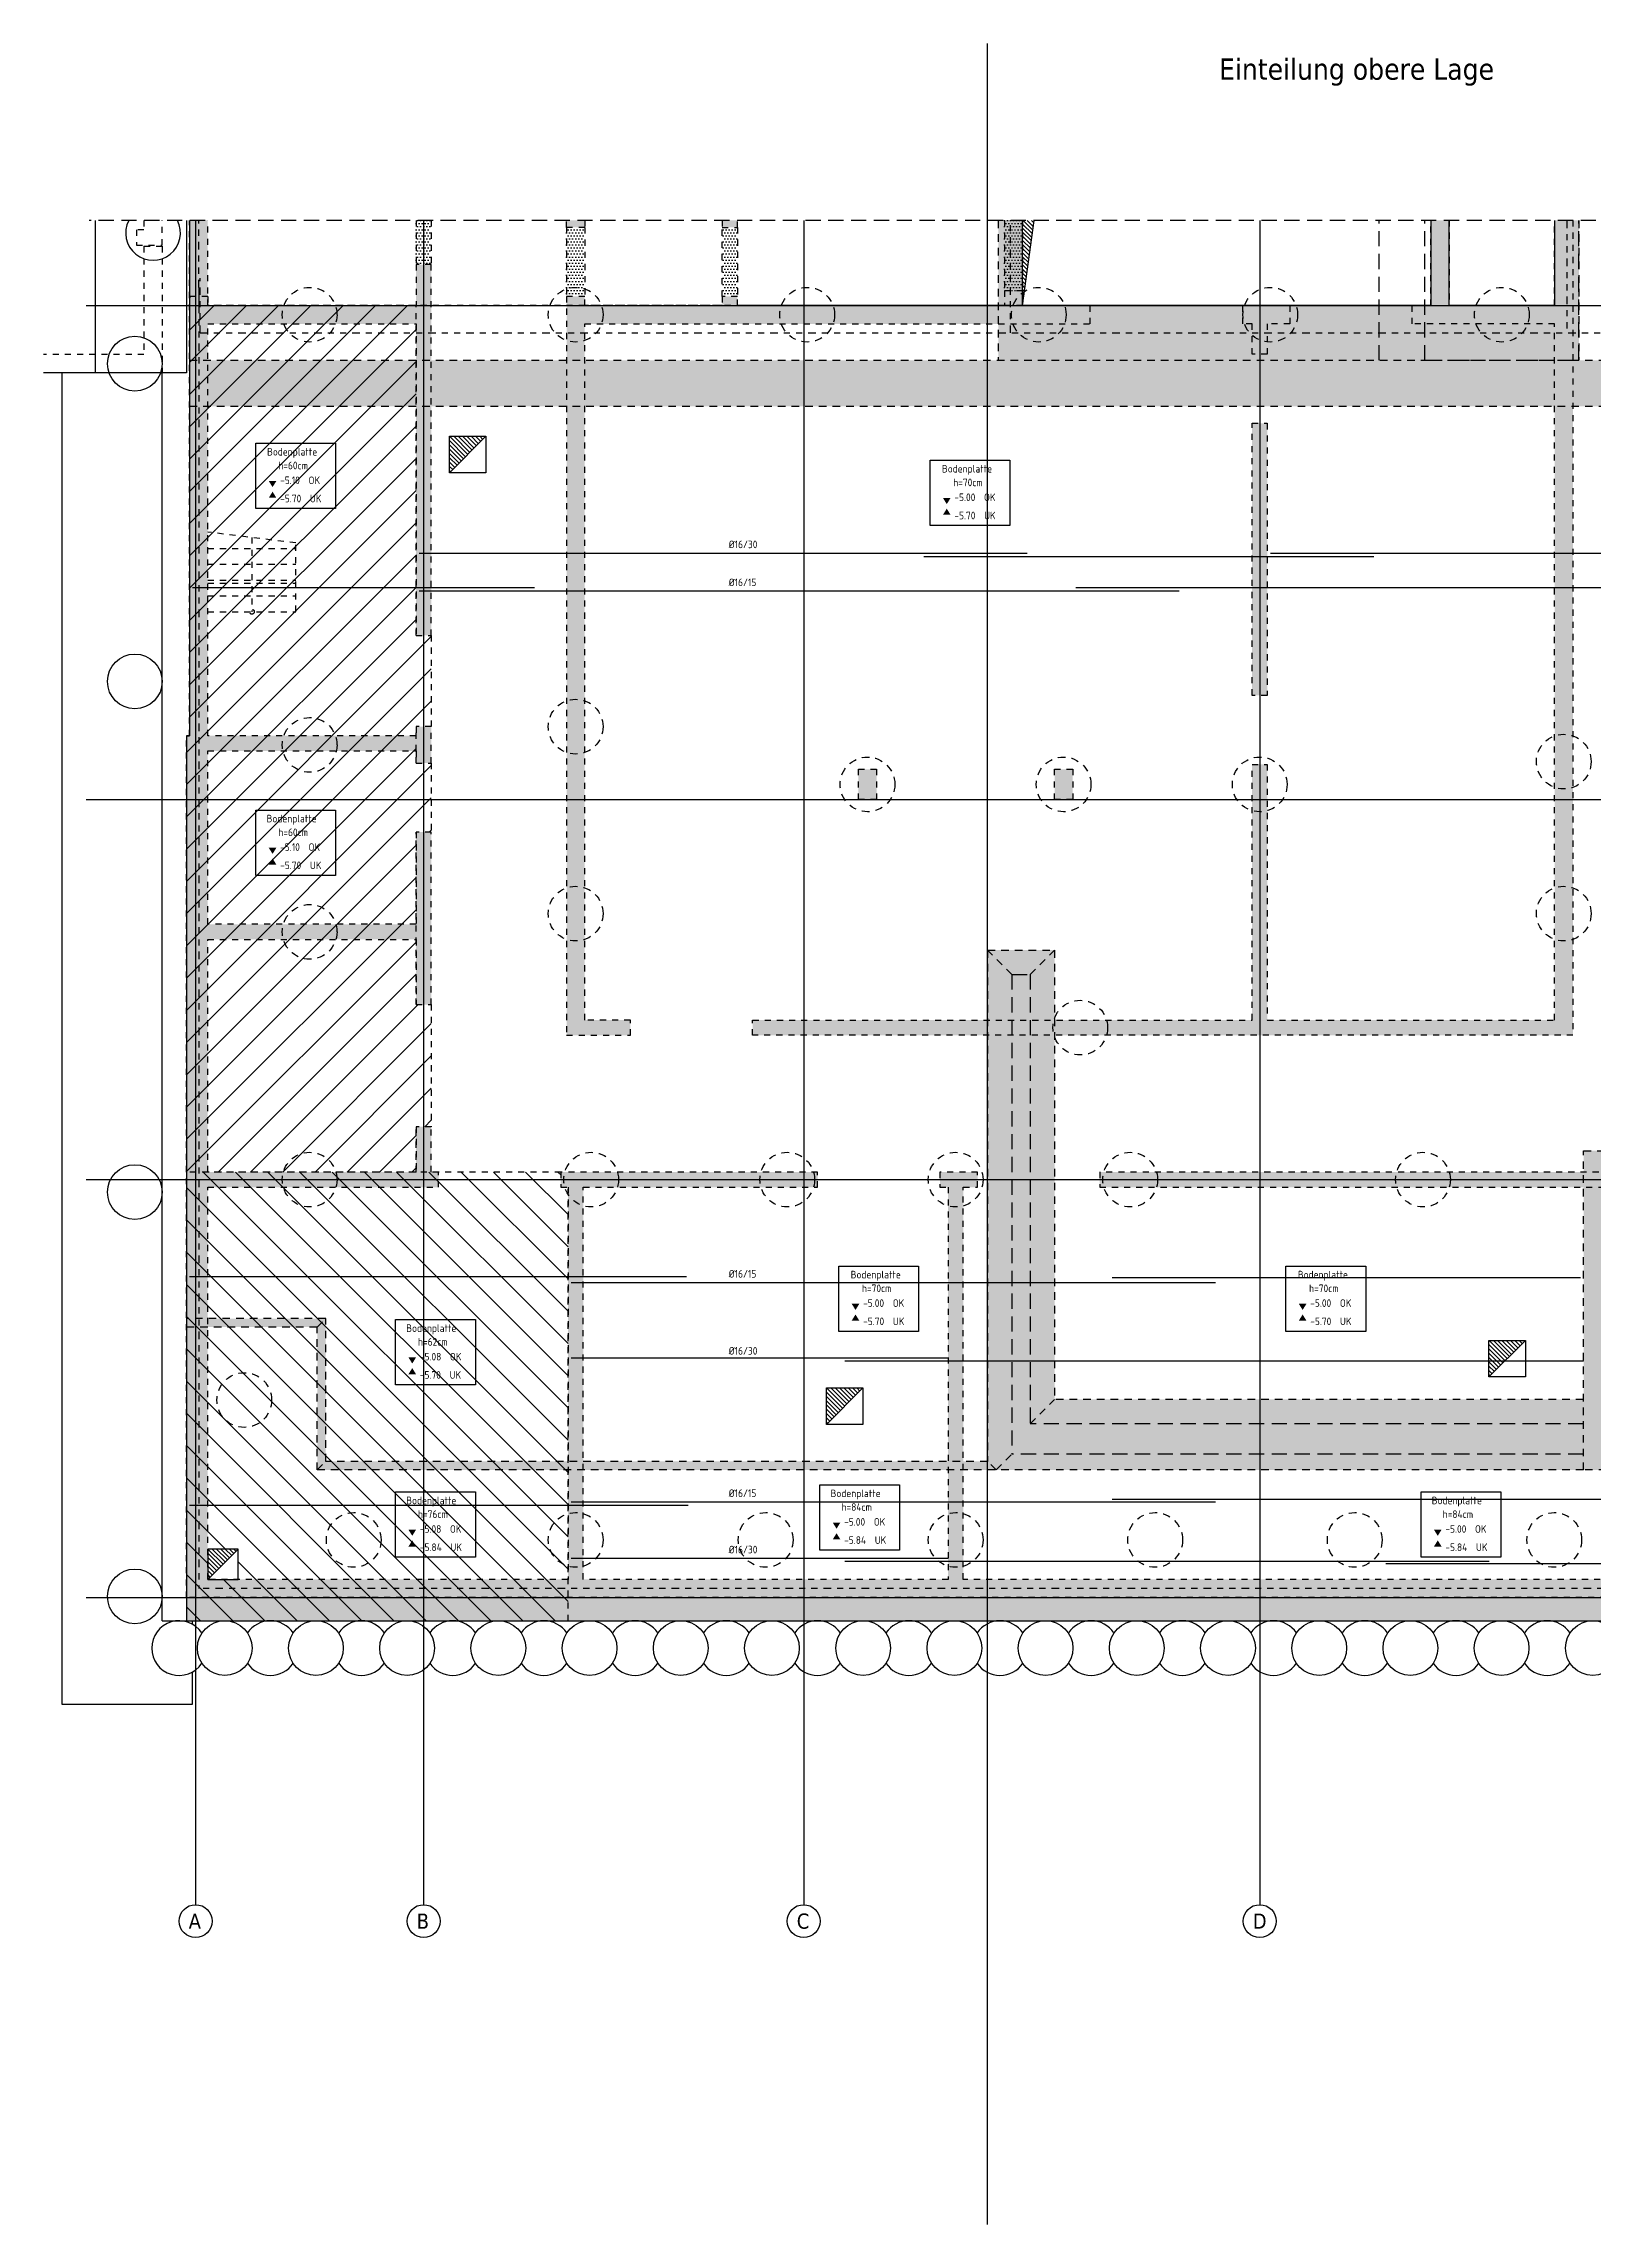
# Model space of a CAD drawing. Extents: x -101 to 101, y -52 to 90.
# Drawn here: x -101.18 to -75.69, y 54.14 to 90.01 of the extents above; entities that cross this region are included whole.
import ezdxf

# ---------------------------------------------------------------- set-up
doc = ezdxf.new("R2010")
doc.units = 0
doc.header["$LTSCALE"] = 0.5
for name, pattern in [('AUSGEZOGEN', [1000.01, 1000, 0.01]), ('DASHED', [0.75, 0.5, -0.25]), ('DIVIDE2', [0.625, 0.25, -0.125, 0, -0.125, 0, -0.125]), ('DOT', [0.175, 0.05, -0.125]), ('HIDDEN', [0.375, 0.25, -0.125]), ('HIDDEN2', [0.187, 0.125, -0.062]), ('PUNKT', [0.175, 0.05, -0.125]), ('VERDECKT', [0.375, 0.25, -0.125]), ('VERDECKTX2', [0.75, 0.5, -0.25])]:
    doc.linetypes.add(name, pattern=pattern)
for name, color, linetype in [('2.UG', 7, 'Continuous'), ('ACHSEN', 7, 'Continuous'), ('AFB', 7, 'Continuous'), ('AFU', 7, 'Continuous'), ('BETON', 7, 'Continuous'), ('Brüstung 2.UG', 7, 'Continuous'), ('DRUEBER', 7, 'Continuous'), ('grau_dunkel', 7, 'Continuous'), ('grau_hell', 7, 'Continuous'), ('grau_mittel', 7, 'Continuous'), ('Gründungspfähle', 7, 'Continuous'), ('HILFE', 7, 'Continuous'), ('koten', 7, 'Continuous'), ('OBJEKT', 7, 'Continuous'), ('RND', 7, 'Continuous'), ('SCHRAFF', 7, 'Continuous'), ('SFP_Achsen', 7, 'Continuous'), ('TEXT', 7, 'Continuous'), ('Verbau', 7, 'Continuous'), ('VERDECKT', 7, 'Continuous'), ('Versprung oberseitig', 7, 'Continuous')]:
    doc.layers.add(name, color=color, linetype=linetype)
doc.layers.add('NOPLOT', color=7, linetype='Continuous', plot=False)
doc.styles.add('helv', font='tahoma.ttf')
doc.styles.add('txt', font='isocp.shx')
doc.linetypes.add('AFU_50K', pattern='A,0.15,["/",Standard,S=0.2,R=0,X=-0.01,Y=-0.1],0.07,["/",Standard,S=0.2,R=0,X=-0.01,Y=-0.1],0.15', length=0.37)
pattern_1 = [(135, (-177.361424, 625.608494), (-0.035355339, -0.035355339), [])]
pattern_2 = [(0, (-180.60081, 556.55084), (0.025, 0.05), [0, -0.05])]
pattern_3 = [(0, (-177.361424, 625.608494), (0.025, 0.05), [0, -0.05])]

# ---------------------------------------------------------------- blocks, each defined once
blk = doc.blocks.new('okrd_o')
at = {"layer": 'koten', "color": 7, "linetype": 'Continuous'}
blk.add_solid([(-0.125, 0.202), (0.125, 0.202), (0, 0)], dxfattribs=at)
at = {"layer": 'koten', "style": 'txt'}
blk.add_attdef('OKRD', (0.25, 0.1), '', height=0.25, dxfattribs=at)
blk = doc.blocks.new('okrd_u')
at = {"layer": 'koten', "color": 7, "linetype": 'Continuous'}
blk.add_solid([(-0.125, -0.202), (0.125, -0.202), (0, 0)], dxfattribs=at)
at = {"layer": 'koten', "style": 'txt'}
blk.add_attdef('OKRD', (0.25, -0.35), '', height=0.25, dxfattribs=at)

msp = doc.modelspace()

# ---------------------------------------------------------------- hatches: boundary and pattern name
at = {"layer": '2.UG', "linetype": 'PUNKT'}
h = msp.add_hatch(dxfattribs=at)
h.set_pattern_fill('DOTS', scale=0.8, double=1)
h.set_pattern_definition(pattern_3)
h.paths.add_polyline_path([(-63.5515, 69.742), (-63.8015, 69.742), (-63.8015, 65.912), (-63.5515, 65.912)], flags=0)
h.paths.add_polyline_path([(-66.0515, 68.542), (-66.3015, 68.542), (-66.3015, 67.417), (-66.0515, 67.417)], flags=0)
h.paths.add_polyline_path([(-62.7765, 87.102), (-98.7765, 87.102), (-98.7765, 78.627), (-98.8265, 78.627), (-98.8265, 64.452), (-65.8765, 64.452), (-65.8765, 62.652), (-62.7765, 62.652), (-62.7765, 64.452), (-59.7765, 64.452), (-59.7765, 85.702), (-62.7765, 85.702)])
h.paths.add_polyline_path([(-63.0765, 87.102), (-71.0515, 87.102), (-71.0515, 85.702), (-63.0765, 85.702)])
h.paths.add_polyline_path([(-90.0165, 87.102), (-98.4765, 87.102), (-98.4765, 85.702), (-95.0515, 85.702), (-95.0515, 86.377), (-94.8015, 86.377), (-94.8015, 80.277), (-95.0515, 80.277), (-95.0515, 85.402), (-98.4765, 85.402), (-98.4765, 78.627), (-95.0515, 78.627), (-95.0515, 78.777), (-94.8015, 78.777), (-94.8015, 78.177), (-95.0515, 78.177), (-95.0515, 78.377), (-98.4765, 78.377), (-98.4765, 75.527), (-95.0515, 75.527), (-95.0515, 77.042), (-94.8015, 77.042), (-94.8015, 74.207), (-95.0515, 74.207), (-95.0515, 75.277), (-98.4765, 75.277), (-98.4765, 71.452), (-95.0515, 71.452), (-95.0515, 72.197), (-94.8015, 72.197), (-94.8015, 71.452), (-94.6815, 71.452), (-94.6815, 71.202), (-98.4765, 71.202), (-98.4765, 64.752), (-92.5515, 64.752), (-92.5515, 71.202), (-92.6715, 71.202), (-92.6715, 71.452), (-88.4465, 71.452), (-88.4465, 71.202), (-92.3015, 71.202), (-92.3015, 64.752), (-86.3015, 64.752), (-86.3015, 71.202), (-86.4365, 71.202), (-86.4365, 71.452), (-85.8165, 71.452), (-85.8165, 71.202), (-86.0515, 71.202), (-86.0515, 64.752), (-73.1765, 64.752), (-73.1765, 71.202), (-83.8065, 71.202), (-83.8065, 71.452), (-73.8015, 71.452), (-73.8015, 72.072), (-73.5515, 72.072), (-73.5515, 71.452), (-71.4765, 71.452), (-71.4765, 75.577), (-73.5515, 75.577), (-73.5515, 73.082), (-73.8015, 73.082), (-73.8015, 75.982), (-73.5515, 75.982), (-73.5515, 75.827), (-71.0765, 75.827), (-71.0765, 75.577), (-71.2265, 75.577), (-71.2265, 73.677), (-71.0765, 73.677), (-71.0765, 73.427), (-71.2265, 73.427), (-71.2265, 71.452), (-69.2515, 71.452), (-69.2515, 73.427), (-70.1915, 73.427), (-70.1915, 73.677), (-69.2515, 73.677), (-69.2515, 75.5769), (-70.1915, 75.577), (-70.1915, 75.827), (-66.0515, 75.827), (-66.0515, 74.712), (-66.3015, 74.712), (-66.3015, 75.577), (-69.0015, 75.577), (-69.0015, 73.6769), (-66.3015, 73.677), (-66.3015, 73.827), (-66.0515, 73.827), (-66.0515, 72.962), (-66.3015, 72.962), (-66.3015, 73.427), (-69.0015, 73.427), (-69.0015, 71.452), (-66.3015, 71.452), (-66.3015, 71.912), (-66.0515, 71.912), (-66.0515, 69.552), (-66.3015, 69.552), (-66.3015, 71.202), (-72.9265, 71.202), (-72.9265, 64.752), (-66.3015, 64.752), (-66.3015, 66.407), (-66.0515, 66.407), (-66.0515, 64.752), (-65.3765, 64.752), (-65.3765, 64.452), (-65.5765, 64.452), (-65.5765, 62.952), (-64.3115, 62.952), (-64.3115, 63.302), (-64.0615, 63.302), (-64.0615, 62.952), (-63.0765, 62.952), (-63.0765, 64.452), (-64.0615, 64.452), (-64.0615, 64.102), (-64.3115, 64.102), (-64.3115, 64.452), (-64.4765, 64.452), (-64.4765, 64.752), (-63.8015, 64.752), (-63.8015, 64.902), (-63.5515, 64.902), (-63.5515, 64.752), (-60.0765, 64.752), (-60.0765, 70.902), (-63.5515, 70.902), (-63.5515, 70.752), (-63.8015, 70.752), (-63.8015, 71.952), (-63.5515, 71.952), (-63.5515, 71.152), (-60.0765, 71.152), (-60.0765, 75.977), (-63.5515, 75.977), (-63.5515, 74.977), (-63.8015, 74.977), (-63.8015, 76.377), (-63.5515, 76.377), (-63.5515, 76.227), (-60.0765, 76.227), (-60.0765, 85.402), (-63.5515, 85.402), (-63.5515, 77.877), (-63.8015, 77.877), (-63.8015, 78.077), (-64.4215, 78.077), (-64.4215, 78.327), (-63.8015, 78.327), (-63.8015, 81.202), (-64.4215, 81.202), (-64.4215, 81.452), (-63.8015, 81.452), (-63.8015, 85.402), (-66.0515, 85.402), (-66.0515, 81.452), (-65.4315, 81.452), (-65.4315, 81.202), (-66.0515, 81.202), (-66.0515, 78.327), (-65.4315, 78.327), (-65.4315, 78.077), (-67.4815, 78.077), (-67.4815, 78.327), (-66.3015, 78.327), (-66.3015, 85.402), (-73.5515, 85.402), (-73.5515, 78.327), (-72.3665, 78.327), (-72.3665, 78.077), (-73.5515, 78.077), (-73.5515, 77.607), (-73.8015, 77.607), (-73.8015, 86.152), (-73.5515, 86.152), (-73.5515, 85.702), (-71.3015, 85.702), (-71.3015, 87.102), (-89.7665, 87.102), (-89.7665, 86.987), (-90.0165, 86.987)])
h = msp.add_hatch(dxfattribs=at)
h.set_pattern_fill('DOTS', scale=0.8, double=1)
h.set_pattern_definition(pattern_3)
h.paths.add_polyline_path([(-63.8015, 65.912), (-63.5515, 65.912), (-63.5515, 69.742), (-63.8015, 69.742)])
h.paths.add_polyline_path([(-66.0515, 68.542), (-66.3015, 68.542), (-66.3015, 67.417), (-66.0515, 67.417)])
h.paths.add_polyline_path([(-63.5515, 73.842), (-63.8015, 73.842), (-63.8015, 73.087), (-63.5515, 73.087)])
h.paths.add_polyline_path([(-71.2315, 78.327), (-71.2315, 78.077), (-68.6165, 78.077), (-68.6165, 78.327)])
h.paths.add_polyline_path([(-89.7665, 85.702), (-89.7665, 85.852), (-90.0165, 85.852), (-90.0165, 85.702), (-92.2765, 85.702), (-92.2765, 85.852), (-92.5765, 85.852), (-92.5765, 73.702), (-91.5265, 73.702), (-91.5265, 73.952), (-92.2765, 73.952), (-92.2765, 85.402), (-83.9665, 85.402), (-83.9665, 85.702), (-85.0765, 85.702), (-85.0765, 85.947), (-85.3765, 85.947), (-85.3765, 85.702)])
h.paths.add_polyline_path([(-80.6815, 85.402), (-80.6815, 85.702), (-81.4565, 85.702), (-81.4565, 85.402), (-81.3015, 85.402), (-81.3015, 84.902), (-81.0515, 84.902), (-81.0515, 85.402)], flags=17)
h.paths.add_polyline_path([(-84.2515, 78.077), (-84.5515, 78.077), (-84.5515, 77.577), (-84.2515, 77.577)], flags=17)
h.paths.add_polyline_path([(-87.7765, 77.577), (-87.4765, 77.577), (-87.4765, 78.077), (-87.7765, 78.077)], flags=17)
h.paths.add_polyline_path([(-81.3015, 79.292), (-81.0515, 79.292), (-81.0515, 83.767), (-81.3015, 83.767)], flags=17)
h.paths.add_polyline_path([(-92.2765, 87.102), (-92.5765, 87.102), (-92.5765, 86.987), (-92.2765, 86.987)])
h.paths.add_polyline_path([(-76.0265, 87.102), (-76.3265, 87.102), (-76.3265, 85.702), (-78.6715, 85.702), (-78.6715, 85.402), (-76.3265, 85.402), (-76.3265, 73.952), (-81.0515, 73.952), (-81.0515, 78.157), (-81.3015, 78.157), (-81.3015, 73.952), (-89.5165, 73.952), (-89.5165, 73.702), (-76.0265, 73.702)])
at = {"layer": 'Brüstung 2.UG', "linetype": 'DOT'}
h = msp.add_hatch(dxfattribs=at)
h.set_pattern_fill('DOTS', color=102, scale=0.8, double=1)
h.set_pattern_definition(pattern_2)
h.paths.add_polyline_path([(-94.8015, 87.102), (-95.0515, 87.102), (-95.0515, 86.377), (-94.8015, 86.377)])
h = msp.add_hatch(dxfattribs=at)
h.set_pattern_fill('DOTS', color=102, scale=0.8, double=1)
h.set_pattern_definition(pattern_2)
h.paths.add_polyline_path([(-92.5765, 85.852), (-92.2765, 85.852), (-92.2765, 86.987), (-92.5765, 86.987)])
h = msp.add_hatch(dxfattribs=at)
h.set_pattern_fill('DOTS', color=102, scale=0.8, double=1)
h.set_pattern_definition(pattern_2)
h.paths.add_polyline_path([(-89.7665, 86.987), (-90.0165, 86.987), (-90.0165, 85.852), (-89.7665, 85.852)])
h = msp.add_hatch(dxfattribs=at)
h.set_pattern_fill('DOTS', color=102, scale=0.8, double=1)
h.set_pattern_definition(pattern_2)
h.paths.add_polyline_path([(-85.0765, 87.102), (-85.3765, 87.102), (-85.3765, 85.947), (-85.0765, 85.947)])
at = {"layer": 'DRUEBER', "linetype": 'AUSGEZOGEN'}
h = msp.add_hatch(dxfattribs=at)
h.set_pattern_fill('ANSI31', color=8, scale=3, style=0, double=1)
h.set_pattern_definition([(45, (-177.36142, 625.6085), (-0.26516504, 0.26516504), [])])
h.paths.add_polyline_path([(-95.0515, 78.777), (-94.8015, 78.777), (-94.8015, 80.277), (-95.0515, 80.277), (-95.0515, 84.047), (-98.7765, 84.047), (-98.7765, 78.627), (-98.8265, 78.627), (-98.8265, 71.452), (-95.0515, 71.452), (-95.0515, 72.197), (-94.8015, 72.197), (-94.8015, 74.207), (-95.0515, 74.207), (-95.0515, 77.042), (-94.8015, 77.042), (-94.8015, 78.177), (-95.0515, 78.177)])
h.paths.add_polyline_path([(-95.0515, 84.047), (-95.0515, 84.802), (-98.7765, 84.802), (-98.7765, 84.047)])
h.paths.add_polyline_path([(-95.0515, 84.802), (-95.0515, 85.702), (-98.4765, 85.702), (-98.4765, 85.852), (-98.7765, 85.852), (-98.7765, 84.802)])
at = {"layer": 'grau_dunkel'}
h = msp.add_hatch(color=21, dxfattribs=at)
h.paths.add_polyline_path([(-78.0629, 85.702), (-78.3629, 85.702), (-78.4629, 85.702), (-78.4629, 84.802), (-75.9265, 84.802), (-75.9265, 85.702), (-76.3265, 85.702)])
h.paths.add_polyline_path([(-78.4629, 84.802), (-78.4629, 85.702), (-85.0765, 85.702), (-85.4765, 85.702), (-85.4765, 84.802)])
h.paths.add_polyline_path([(-85.0765, 87.102), (-85.4765, 87.102), (-85.4765, 85.702), (-85.0765, 85.702)])
h.paths.add_polyline_path([(-75.9265, 87.102), (-76.3265, 87.102), (-76.3265, 85.702), (-75.9265, 85.702)])
at = {"layer": 'grau_dunkel', "linetype": 'AUSGEZOGEN'}
h = msp.add_hatch(dxfattribs=at)
h.set_pattern_fill('ANSI31', color=21, scale=0.015, angle=90, style=0, double=1)
h.set_pattern_definition([(135, (-216.1219, 76.852334), (-0.03367596, -0.03367596), [])])
h.paths.add_polyline_path([(-84.886, 87.102), (-85.0765, 87.102), (-85.0765, 85.702)])
h = msp.add_hatch(dxfattribs=at)
h.set_pattern_fill('ANSI31', color=171, scale=0.4, angle=90, style=0, double=1)
h.set_pattern_definition(pattern_1)
h.paths.add_polyline_path([(-93.9015, 83.552), (-94.5015, 83.552), (-94.5015, 82.952)])
at = {"layer": 'grau_dunkel'}
msp.add_hatch(color=21, dxfattribs=at).paths.add_polyline_path([(-75.8515, 66.812), (-75.8515, 67.312), (-84.9515, 67.312), (-84.9515, 74.702), (-85.2515, 74.702), (-85.2515, 66.812)])
h = msp.add_hatch(color=21, dxfattribs=at)
h.paths.add_polyline_path([(-72.7765, 66.552), (-72.7765, 71.802), (-75.8515, 71.802), (-75.8515, 66.552)])
h.paths.add_polyline_path([(-73.1765, 66.952), (-73.1765, 71.202), (-75.4515, 71.202), (-75.4515, 66.952)], flags=16)
at = {"layer": 'grau_dunkel', "linetype": 'AUSGEZOGEN'}
h = msp.add_hatch(dxfattribs=at)
h.set_pattern_fill('ANSI31', color=171, scale=0.4, angle=90, style=0, double=1)
h.set_pattern_definition([(135, (-160.266424, 610.73849), (-0.035355339, -0.035355339), [])])
h.paths.add_polyline_path([(-76.8065, 68.682), (-77.4065, 68.682), (-77.4065, 68.082)])
h = msp.add_hatch(dxfattribs=at)
h.set_pattern_fill('ANSI31', color=171, scale=0.4, angle=90, style=0, double=1)
h.set_pattern_definition([(135, (-171.161424, 609.958494), (-0.035355339, -0.035355339), [])])
h.paths.add_polyline_path([(-87.7015, 67.902), (-88.3015, 67.902), (-88.3015, 67.302)])
h = msp.add_hatch(dxfattribs=at)
h.set_pattern_fill('ANSI31', color=171, scale=0.4, angle=90, style=0, double=1)
h.set_pattern_definition(pattern_1)
h.paths.add_polyline_path([(-98.4765, 65.252), (-98.4765, 64.752), (-97.9765, 65.252)])
at = {"layer": 'grau_hell'}
h = msp.add_hatch(color=9, dxfattribs=at)
h.paths.add_polyline_path([(-62.0215, 84.047), (-62.7765, 84.802), (-98.7765, 84.802), (-98.7765, 84.047)])
h.paths.add_polyline_path([(-62.7765, 84.802), (-62.0215, 84.047), (-62.0215, 85.702), (-62.7765, 85.702)])
h = msp.add_hatch(color=9, dxfattribs=at)
h.paths.add_polyline_path([(-84.5515, 67.712), (-84.9515, 67.312), (-75.8515, 67.312), (-75.8515, 67.712)])
h.paths.add_polyline_path([(-84.9515, 67.312), (-84.5515, 67.712), (-84.5515, 75.102), (-84.9515, 74.702)])
h.paths.add_polyline_path([(-85.2515, 74.702), (-84.9515, 74.702), (-84.5515, 75.102), (-85.6515, 75.102)])
h.paths.add_polyline_path([(-85.2515, 74.702), (-85.6515, 75.102), (-85.6515, 66.692), (-85.5115, 66.552), (-85.2515, 66.812)])
h.paths.add_polyline_path([(-85.2515, 66.812), (-85.5115, 66.552), (-75.8515, 66.552), (-75.8515, 66.812)])
h.paths.add_polyline_path([(-96.5365, 66.692), (-96.6765, 66.552), (-85.5115, 66.552), (-85.6515, 66.692)])
h.paths.add_polyline_path([(-96.6765, 66.552), (-96.5365, 66.692), (-96.5365, 69.042), (-96.6765, 68.902)])
h.paths.add_polyline_path([(-98.8265, 69.042), (-98.8265, 68.902), (-96.6765, 68.902), (-96.5365, 69.042)])
at = {"layer": 'grau_mittel'}
h = msp.add_hatch(color=61, dxfattribs=at)
h.paths.add_polyline_path([(-92.5515, 64.072), (-92.5515, 64.452), (-98.8265, 64.452), (-98.8265, 64.072)])
h.paths.add_polyline_path([(-86.0515, 64.072), (-86.0515, 64.452), (-92.5515, 64.452), (-92.5515, 64.072)])
h.paths.add_polyline_path([(-86.0515, 64.452), (-86.0515, 64.072), (-72.9265, 64.072), (-72.9265, 64.452)])
h.paths.add_polyline_path([(-72.9265, 64.452), (-72.9265, 64.072), (-66.1965, 64.072), (-66.1965, 64.452)])
h.paths.add_polyline_path([(-65.8765, 64.452), (-66.1965, 64.452), (-66.1965, 64.072), (-66.1965, 62.332), (-62.4565, 62.332), (-62.4565, 64.072), (-62.4565, 64.452), (-62.7765, 64.452), (-62.7765, 62.652), (-65.8765, 62.652)])
edge = h.paths.add_edge_path()
edge.add_line((-62.4565, 64.452), (-62.4565, 64.072))
edge.add_line((-62.4565, 64.072), (-61.2326, 64.072))
edge.add_arc((-61.1965, 63.6234), 0.45, 85.39621, 94.60379, ccw=False)
edge.add_line((-61.1604, 64.072), (-60.4826, 64.072))
edge.add_arc((-60.4465, 63.6234), 0.45, 85.39621, 94.60379, ccw=False)
edge.add_line((-60.4104, 64.072), (-59.7475, 64.072))
edge.add_arc((-59.6965, 63.6249), 0.45, 83.48751, 96.51249, ccw=False)
edge.add_line((-59.6455, 64.072), (-59.3965, 64.072))
edge.add_line((-59.3965, 64.072), (-59.3965, 70.902))
edge.add_line((-59.3965, 70.902), (-59.7765, 70.902))
edge.add_line((-59.7765, 70.902), (-59.7765, 64.452))
edge.add_line((-59.7765, 64.452), (-62.4565, 64.452))
h.paths.add_polyline_path([(-59.7765, 70.902), (-59.3965, 70.902), (-59.3965, 73.542), (-59.7765, 73.542)])
h.paths.add_polyline_path([(-59.3965, 76.227), (-59.7765, 76.227), (-59.7765, 73.542), (-59.3965, 73.542)])
h.paths.add_polyline_path([(-59.3965, 86.082), (-62.3965, 86.082), (-62.3965, 85.702), (-59.7765, 85.702), (-59.7765, 76.227), (-59.3965, 76.227)])
h.paths.add_polyline_path([(-62.3965, 87.102), (-62.7765, 87.102), (-62.7765, 85.702), (-62.3965, 85.702)])
msp.add_hatch(color=61, dxfattribs=at).paths.add_polyline_path([(-78.0615, 87.102), (-78.3615, 87.102), (-78.3615, 85.702), (-78.0615, 85.702)])
at = {"layer": 'SCHRAFF', "linetype": 'AUSGEZOGEN'}
h = msp.add_hatch(dxfattribs=at)
h.set_pattern_fill('ANSI31', color=8, scale=3, angle=90, style=0, double=1)
h.set_pattern_definition([(135, (-180.6008, 556.55084), (-0.26516504, -0.26516504), [])])
h.paths.add_polyline_path([(-98.4765, 65.252), (-97.9765, 65.252), (-97.9765, 64.752), (-98.4765, 64.752)], flags=16)
h.paths.add_polyline_path([(-92.5515, 71.202), (-92.6715, 71.202), (-92.6715, 71.452), (-98.8265, 71.452), (-98.8265, 64.072), (-92.5515, 64.072)])

# ---------------------------------------------------------------- linework, layer by layer
at = {"layer": 'ACHSEN', "color": 140, "linetype": 'AUSGEZOGEN'}
for p, q in [((-98.6765, 87.102), (-98.6765, 59.402)), ((-94.9265, 87.102), (-94.9265, 59.402)), ((-88.6765, 87.102), (-88.6765, 59.402)), ((-81.1765, 87.102), (-81.1765, 59.402)), ((-100.4765, 85.702), (-56.5265, 85.702)), ((-100.4765, 77.577), (-56.5265, 77.577)), ((-100.4765, 71.327), (-56.5265, 71.327)), ((-100.4765, 64.452), (-56.5265, 64.452))]:
    msp.add_line(p, q, dxfattribs=at)
at = {"layer": 'AFB', "color": 1, "linetype": 'DIVIDE2'}
for p, q in [((-98.6265, 86.002), (-98.6265, 87.102)), ((-85.2765, 85.252), (-85.2765, 87.102)), ((-76.1265, 87.102), (-76.1265, 85.252)), ((-98.6015, 85.252), (-98.6015, 86.152)), ((-98.6265, 85.702), (-98.6265, 64.602)), ((-98.6015, 85.252), (-62.9515, 85.252)), ((-65.7265, 64.602), (-98.6265, 64.602))]:
    msp.add_line(p, q, dxfattribs=at)
at = {"layer": 'AFU', "color": 1, "linetype": 'AUSGEZOGEN'}
msp.add_line((-98.6265, 86.002), (-98.6265, 85.702), dxfattribs=at)
at = {"layer": 'AFU', "color": 8, "linetype": 'AFU_50K'}
msp.add_line((-78.3615, 85.702), (-78.0615, 85.702), dxfattribs=at)
at = {"layer": 'BETON', "color": 6, "linetype": 'AUSGEZOGEN'}
for p, q in [((-98.7765, 87.102), (-98.7765, 78.627)), ((-78.3615, 87.102), (-78.3615, 85.702)), ((-78.0615, 85.702), (-78.0615, 87.102)), ((-98.7765, 78.627), (-98.8265, 78.627)), ((-98.8265, 78.627), (-98.8265, 64.452)), ((-98.8265, 64.452), (-65.8765, 64.452))]:
    msp.add_line(p, q, dxfattribs=at)
for points in [[(-78.3615, 85.702), (-85.0765, 85.702), (-85.0765, 87.102)], [(-76.3265, 87.102), (-76.3265, 85.702), (-78.0615, 85.702)]]:
    msp.add_lwpolyline(points, dxfattribs=at)
at = {"layer": 'Brüstung 2.UG', "color": 102, "linetype": 'DOT'}
for p, q in [((-95.0515, 87.102), (-95.0515, 86.377)), ((-94.8015, 87.102), (-94.8015, 86.377)), ((-92.5765, 86.987), (-92.5765, 85.852)), ((-92.2765, 86.987), (-92.2765, 85.852)), ((-90.0165, 85.852), (-90.0165, 86.987)), ((-89.7665, 86.987), (-89.7665, 85.852)), ((-85.3765, 87.102), (-85.3765, 85.947)), ((-85.0765, 87.102), (-85.0765, 85.947))]:
    msp.add_line(p, q, dxfattribs=at)
at = {"layer": 'DRUEBER', "color": 8, "linetype": 'PUNKT'}
for p, q in [((-99.5265, 86.947), (-99.6515, 86.947)), ((-99.6515, 86.947), (-99.6515, 86.697)), ((-99.5265, 87.102), (-99.5265, 86.947)), ((-99.2265, 86.697), (-99.2265, 87.102)), ((-99.6515, 86.697), (-99.2265, 86.697)), ((-99.5265, 86.677), (-99.5265, 84.897)), ((-99.5265, 86.677), (-99.2265, 86.677)), ((-99.2265, 86.677), (-99.2265, 84.597)), ((-99.5265, 84.897), (-101.1765, 84.897))]:
    msp.add_line(p, q, dxfattribs=at)
at = {"layer": 'DRUEBER', "color": 7, "linetype": 'PUNKT'}
for p, q in [((-97.0265, 81.7979), (-98.4765, 81.977)), ((-97.7515, 81.8874), (-97.7515, 80.667)), ((-97.0265, 80.667), (-97.0265, 81.7979)), ((-98.4765, 81.707), (-97.0265, 81.707)), ((-98.4765, 81.447), (-97.0265, 81.447)), ((-98.4765, 81.187), (-97.0265, 81.187)), ((-98.4765, 81.1374), (-97.0265, 81.1374)), ((-98.4765, 80.927), (-97.0265, 80.927)), ((-98.4765, 80.667), (-97.0265, 80.667))]:
    msp.add_line(p, q, dxfattribs=at)
at = {"layer": 'DRUEBER', "color": 7, "linetype": 'PUNKT', "lineweight": -2}
for points in [[(-62.7765, 87.102), (-62.7765, 85.702), (-59.7765, 85.702), (-59.7765, 64.452), (-62.7765, 64.452), (-62.7765, 62.652), (-65.8765, 62.652), (-65.8765, 64.452), (-98.8265, 64.452), (-98.8265, 78.627), (-98.7765, 78.627), (-98.7765, 87.102)], [(-73.1765, 64.752), (-86.0515, 64.752), (-86.0515, 71.202), (-85.8165, 71.202), (-85.8165, 71.452), (-86.4365, 71.452), (-86.4365, 71.202), (-86.3015, 71.202), (-86.3015, 64.752), (-92.3015, 64.752), (-92.3015, 71.202), (-88.4465, 71.202), (-88.4465, 71.452), (-92.6715, 71.452), (-92.6715, 71.202), (-92.5515, 71.202), (-92.5515, 64.752), (-98.4765, 64.752), (-98.4765, 71.202), (-94.6815, 71.202), (-94.6815, 71.452), (-94.8015, 71.452), (-94.8015, 72.197), (-95.0515, 72.197), (-95.0515, 71.452), (-98.4765, 71.452), (-98.4765, 75.277), (-95.0515, 75.277), (-95.0515, 74.207), (-94.8015, 74.207), (-94.8015, 77.042), (-95.0515, 77.042), (-95.0515, 75.527), (-98.4765, 75.527), (-98.4765, 78.377), (-95.0515, 78.377), (-95.0515, 78.177), (-94.8015, 78.177), (-94.8015, 78.777), (-95.0515, 78.777), (-95.0515, 78.627), (-98.4765, 78.627), (-98.4765, 85.402), (-95.0515, 85.402), (-95.0515, 80.277), (-94.8015, 80.277), (-94.8015, 86.377), (-95.0515, 86.377), (-95.0515, 85.702), (-98.4765, 85.702), (-98.4765, 87.102)], [(-92.2765, 87.102), (-92.2765, 86.987), (-92.5765, 86.987), (-92.5765, 87.102)], [(-90.0165, 87.102), (-90.0165, 86.987), (-89.7665, 86.987), (-89.7665, 87.102)], [(-76.0265, 87.102), (-76.0265, 73.702), (-89.5165, 73.702), (-89.5165, 73.952)], [(-89.5165, 73.952), (-81.3015, 73.952), (-81.3015, 78.157), (-81.0515, 78.157), (-81.0515, 73.952), (-76.3265, 73.952), (-76.3265, 85.402), (-78.6715, 85.402), (-78.6715, 85.702), (-78.3615, 85.702), (-78.3615, 87.102)], [(-78.0615, 87.102), (-78.0615, 85.702), (-76.3265, 85.702), (-76.3265, 87.102)], [(-92.5765, 85.852), (-92.5765, 73.702), (-91.5265, 73.702), (-91.5265, 73.952), (-92.2765, 73.952), (-92.2765, 85.402), (-83.9665, 85.402), (-83.9665, 85.702), (-85.0765, 85.702), (-85.0765, 85.947), (-85.3765, 85.947), (-85.3765, 85.702), (-89.7665, 85.702), (-89.7665, 85.852), (-90.0165, 85.852), (-90.0165, 85.702), (-92.2765, 85.702), (-92.2765, 85.852), (-92.5765, 85.852)], [(-81.4565, 85.702), (-80.6815, 85.702), (-80.6815, 85.402), (-81.0515, 85.402), (-81.0515, 84.902), (-81.3015, 84.902), (-81.3015, 85.402), (-81.4565, 85.402), (-81.4565, 85.702)], [(-73.8015, 71.452), (-83.8065, 71.452), (-83.8065, 71.202), (-73.1765, 71.202)]]:
    msp.add_lwpolyline(points, dxfattribs=at)
for points in [[(-81.3015, 83.767), (-81.0515, 83.767), (-81.0515, 79.292), (-81.3015, 79.292)], [(-87.7765, 78.077), (-87.4765, 78.077), (-87.4765, 77.577), (-87.7765, 77.577)], [(-84.5515, 78.077), (-84.2515, 78.077), (-84.2515, 77.577), (-84.5515, 77.577)]]:
    msp.add_lwpolyline(points, close=True, dxfattribs=at)
at = {"layer": 'DRUEBER', "color": 7, "linetype": 'PUNKT'}
msp.add_circle((-97.7515, 80.667), 0.04, dxfattribs=at)
at = {"layer": 'grau_dunkel', "color": 21, "linetype": 'AUSGEZOGEN'}
msp.add_line((-85.0765, 85.702), (-84.886, 87.102), dxfattribs=at)
at = {"layer": 'grau_dunkel', "color": 171, "linetype": 'AUSGEZOGEN'}
for p, q in [((-93.9015, 83.552), (-94.5015, 82.952)), ((-76.8065, 68.682), (-77.4065, 68.082)), ((-87.7015, 67.902), (-88.3015, 67.302)), ((-98.4765, 64.752), (-97.9765, 65.252))]:
    msp.add_line(p, q, dxfattribs=at)
at = {"layer": 'Gründungspfähle', "color": 171, "linetype": 'VERDECKT'}
for centre in [(-96.8015, 85.552), (-92.4265, 85.552), (-88.6185, 85.552), (-84.8106, 85.552), (-81.0026, 85.552), (-77.1947, 85.552), (-96.8015, 78.477), (-92.4265, 78.777), (-76.1765, 78.202), (-87.6265, 77.827), (-84.4015, 77.827), (-81.1765, 77.827), (-92.4265, 75.702), (-76.1765, 75.702), (-96.8015, 75.402), (-84.128, 73.827), (-96.8015, 71.327), (-92.1715, 71.327), (-88.9468, 71.327), (-86.1765, 71.327), (-83.3065, 71.327), (-78.4915, 71.327), (-97.8765, 67.702), (-96.0765, 65.402), (-92.4265, 65.402), (-89.3015, 65.402), (-86.1765, 65.402), (-82.8952, 65.402), (-79.614, 65.402), (-76.3327, 65.402)]:
    msp.add_circle(centre, 0.45, dxfattribs=at)
at = {"layer": 'HILFE', "color": 102, "linetype": 'DASHED'}
msp.add_line((-61.3969, 87.102), (-100.4265, 87.102), dxfattribs=at)
at = {"layer": 'NOPLOT', "color": 191, "linetype": 'AUSGEZOGEN'}
msp.add_line((-85.6515, 54.1443), (-85.6515, 90.0109), dxfattribs=at)
at = {"layer": 'OBJEKT', "color": 8}
for p, q in [((-98.8265, 87.102), (-98.8265, 84.597)), ((-98.8265, 84.597), (-101.1765, 84.597))]:
    msp.add_line(p, q, dxfattribs=at)
at = {"layer": 'OBJEKT', "color": 7, "linetype": 'AUSGEZOGEN'}
for p, q in [((-98.8265, 64.452), (-98.8265, 64.072)), ((-98.8265, 64.072), (-66.1965, 64.072))]:
    msp.add_line(p, q, dxfattribs=at)
at = {"layer": 'OBJEKT', "color": 1, "linetype": 'AUSGEZOGEN'}
for points in [[(-97.6855, 83.4387), (-96.3737, 83.4387), (-96.3737, 82.3635), (-97.6855, 82.3635)], [(-86.5975, 83.1595), (-85.2857, 83.1595), (-85.2857, 82.0843), (-86.5975, 82.0843)], [(-97.6855, 77.406), (-96.3737, 77.406), (-96.3737, 76.3308), (-97.6855, 76.3308)], [(-88.0983, 69.906), (-86.7865, 69.906), (-86.7865, 68.8308), (-88.0983, 68.8308)], [(-80.7449, 69.906), (-79.4331, 69.906), (-79.4331, 68.8308), (-80.7449, 68.8308)], [(-95.3882, 69.0249), (-94.0763, 69.0249), (-94.0763, 67.9498), (-95.3882, 67.9498)], [(-95.3882, 66.1908), (-94.0763, 66.1908), (-94.0763, 65.1156), (-95.3882, 65.1156)], [(-88.41, 66.308), (-87.0982, 66.308), (-87.0982, 65.2329), (-88.41, 65.2329)], [(-78.5226, 66.1908), (-77.2107, 66.1908), (-77.2107, 65.1156), (-78.5226, 65.1156)]]:
    msp.add_lwpolyline(points, close=True, dxfattribs=at)
at = {"layer": 'OBJEKT', "color": 7, "linetype": 'AUSGEZOGEN'}
for points in [[(-94.5015, 83.552), (-93.9015, 83.552), (-93.9015, 82.952), (-94.5015, 82.952)], [(-77.4065, 68.682), (-76.8065, 68.682), (-76.8065, 68.082), (-77.4065, 68.082)], [(-88.3015, 67.902), (-87.7015, 67.902), (-87.7015, 67.302), (-88.3015, 67.302)], [(-97.9765, 65.252), (-98.4765, 65.252), (-98.4765, 64.752), (-97.9765, 64.752)]]:
    msp.add_lwpolyline(points, close=True, dxfattribs=at)
at = {"layer": 'RND', "color": 1, "linetype": 'AUSGEZOGEN'}
for points in [[(-95.0015, 81.6325), (-85.0015, 81.6325)], [(-86.7015, 81.576), (-79.3015, 81.576)], [(-81.0015, 81.6325), (-73.6015, 81.6325)], [(-98.7265, 81.0654), (-93.1015, 81.0654)], [(-84.2015, 81.0654), (-73.6015, 81.0654)], [(-95.0015, 81.0089), (-82.5015, 81.0089)], [(-98.7765, 69.7325), (-90.6015, 69.7325)], [(-92.5015, 69.6356), (-81.9015, 69.6356)], [(-75.9015, 69.7105), (-83.6015, 69.7105)], [(-92.5015, 68.3969), (-86.3015, 68.3969)], [(-75.8515, 68.3403), (-88.0015, 68.3403)], [(-92.5015, 66.0281), (-81.9015, 66.0281)], [(-73.0015, 66.0654), (-83.6015, 66.0654)], [(-98.7765, 65.9716), (-90.5765, 65.9716)], [(-92.5015, 65.1007), (-86.3015, 65.1007)], [(-77.4015, 65.0442), (-88.0015, 65.0442)], [(-73.0015, 65.0069), (-79.1015, 65.0069)]]:
    msp.add_lwpolyline(points, dxfattribs=at)
at = {"layer": 'SFP_Achsen', "color": 7, "linetype": 'AUSGEZOGEN'}
for centre in [(-98.6765, 59.1315), (-94.9265, 59.1315), (-88.6765, 59.1315), (-81.1765, 59.1315)]:
    msp.add_circle(centre, 0.2705, dxfattribs=at)
at = {"layer": 'Verbau', "color": 171, "linetype": 'AUSGEZOGEN'}
for p, q in [((-100.3265, 87.102), (-100.3265, 84.597)), ((-98.8265, 87.102), (-98.8265, 84.597)), ((-100.8765, 84.597), (-100.8765, 62.702)), ((-98.8265, 84.597), (-100.8765, 84.597)), ((-99.2265, 64.072), (-99.2265, 84.597)), ((-99.2265, 64.072), (-98.8265, 64.072)), ((-98.7265, 64.0136), (-98.7265, 64.072)), ((-98.7265, 62.702), (-98.7265, 63.2303)), ((-100.8765, 62.702), (-98.7265, 62.702))]:
    msp.add_line(p, q, dxfattribs=at)
at = {"layer": 'Verbau', "color": 8}
for centre in [(-99.6765, 84.747), (-99.6765, 79.522), (-99.6765, 71.122), (-99.6765, 64.472)]:
    msp.add_circle(centre, 0.45, dxfattribs=at)
at = {"layer": 'Verbau', "color": 171}
for centre in [(-98.1981, 63.622), (-96.6981, 63.622), (-95.1981, 63.622), (-93.6981, 63.622), (-92.1981, 63.622), (-90.6981, 63.622), (-89.1981, 63.622), (-87.6981, 63.622), (-86.1981, 63.622), (-84.6981, 63.622), (-83.1981, 63.622), (-81.6981, 63.622), (-80.1981, 63.622), (-78.6981, 63.622), (-77.1981, 63.622), (-75.6981, 63.622)]:
    msp.add_circle(centre, 0.45, dxfattribs=at)
at = {"layer": 'Verbau', "color": 8}
msp.add_arc((-99.3765, 86.897), 0.45, 152.89931, 27.10069, dxfattribs=at)
at = {"layer": 'Verbau', "color": 171}
for centre, start, end in [((-98.9481, 63.622), 33.55731, 326.44269), ((-97.4481, 63.622), 33.55731, 146.44269), ((-95.9481, 63.622), 33.55731, 146.44269), ((-94.4481, 63.622), 33.55731, 146.44269), ((-92.9481, 63.622), 33.55731, 146.44269), ((-91.4481, 63.622), 33.55731, 146.44269), ((-89.9481, 63.622), 33.55731, 146.44269), ((-88.4481, 63.622), 33.55731, 146.44269), ((-86.9481, 63.622), 33.55731, 146.44269), ((-85.4481, 63.622), 33.55731, 146.44269), ((-83.9481, 63.622), 33.55731, 146.44269), ((-82.4481, 63.622), 33.55731, 146.44269), ((-80.9481, 63.622), 33.55731, 146.44269), ((-79.4481, 63.622), 33.55731, 146.44269), ((-77.9481, 63.622), 33.55731, 146.44269), ((-76.4481, 63.622), 33.55731, 146.44269), ((-97.4481, 63.622), 213.55731, 326.44269), ((-95.9481, 63.622), 213.55731, 326.44269), ((-94.4481, 63.622), 213.55731, 326.44269), ((-92.9481, 63.622), 213.55731, 326.44269), ((-91.4481, 63.622), 213.55731, 326.44269), ((-89.9481, 63.622), 213.55731, 326.44269), ((-88.4481, 63.622), 213.55731, 326.44269), ((-86.9481, 63.622), 213.55731, 326.44269), ((-85.4481, 63.622), 213.55731, 326.44269), ((-83.9481, 63.622), 213.55731, 326.44269), ((-82.4481, 63.622), 213.55731, 326.44269), ((-80.9481, 63.622), 213.55731, 326.44269), ((-79.4481, 63.622), 213.55731, 326.44269), ((-77.9481, 63.622), 213.55731, 326.44269), ((-76.4481, 63.622), 213.55731, 326.44269)]:
    msp.add_arc(centre, 0.45, start, end, dxfattribs=at)
at = {"layer": 'VERDECKT', "color": 7, "linetype": 'VERDECKT'}
for p, q in [((-85.4765, 87.102), (-85.4765, 84.802)), ((-75.9265, 87.102), (-75.9265, 84.802)), ((-98.7765, 84.802), (-62.7765, 84.802)), ((-98.7765, 84.047), (-62.0215, 84.047)), ((-85.6515, 75.102), (-85.6515, 66.692)), ((-85.6515, 75.102), (-84.5515, 75.102)), ((-85.2515, 74.702), (-85.6515, 75.102)), ((-84.9515, 74.702), (-84.5515, 75.102)), ((-84.5515, 75.102), (-84.5515, 67.712)), ((-96.5365, 69.042), (-98.8265, 69.042)), ((-96.6765, 68.902), (-98.8265, 68.902)), ((-96.6765, 68.902), (-96.5365, 69.042)), ((-96.6765, 66.552), (-96.6765, 68.902)), ((-96.5365, 66.692), (-96.5365, 69.042)), ((-84.9515, 67.312), (-84.5515, 67.712)), ((-75.8529, 67.712), (-84.5515, 67.712)), ((-85.5115, 66.552), (-85.2515, 66.812)), ((-96.6765, 66.552), (-96.5365, 66.692)), ((-75.8515, 66.552), (-96.6765, 66.552)), ((-85.6515, 66.692), (-96.5365, 66.692)), ((-85.5115, 66.552), (-85.6515, 66.692))]:
    msp.add_line(p, q, dxfattribs=at)
at = {"layer": 'VERDECKT', "color": 7, "linetype": 'VERDECKTX2'}
for p, q in [((-79.2115, 84.802), (-79.2115, 87.102)), ((-78.4615, 84.802), (-78.4615, 87.102)), ((-75.9265, 84.802), (-75.9265, 87.102)), ((-78.4615, 84.802), (-75.9265, 84.802)), ((-85.2515, 74.702), (-85.2515, 66.812)), ((-85.2515, 74.702), (-84.9515, 74.702)), ((-84.9515, 74.702), (-84.9515, 67.312)), ((-75.8529, 67.312), (-84.9515, 67.312)), ((-75.8529, 66.812), (-85.2515, 66.812))]:
    msp.add_line(p, q, dxfattribs=at)
at = {"layer": 'VERDECKT', "color": 7, "linetype": 'HIDDEN'}
for p, q in [((-75.8515, 71.802), (-72.7765, 71.802)), ((-75.8515, 66.552), (-75.8515, 71.802)), ((-72.7765, 66.552), (-75.8515, 66.552))]:
    msp.add_line(p, q, dxfattribs=at)
at = {"layer": 'Versprung oberseitig', "color": 1, "linetype": 'HIDDEN2'}
for p, q in [((-98.4765, 85.852), (-98.7765, 85.852)), ((-98.4765, 85.852), (-98.4765, 85.702)), ((-85.0765, 85.702), (-98.4765, 85.702)), ((-95.0515, 80.277), (-95.0515, 85.702)), ((-76.3265, 85.702), (-63.0765, 85.702)), ((-95.0515, 80.277), (-94.8015, 80.277)), ((-94.8015, 80.277), (-94.8015, 78.777)), ((-95.0515, 78.177), (-95.0515, 78.777)), ((-94.8015, 78.777), (-95.0515, 78.777)), ((-95.0515, 78.177), (-94.8015, 78.177)), ((-94.8015, 78.177), (-94.8015, 77.042)), ((-95.0515, 74.207), (-95.0515, 77.042)), ((-94.8015, 77.042), (-95.0515, 77.042)), ((-95.0515, 74.207), (-94.8015, 74.207)), ((-94.8015, 74.207), (-94.8015, 72.197)), ((-95.0515, 71.452), (-95.0515, 72.197)), ((-94.8015, 72.197), (-95.0515, 72.197)), ((-92.6715, 71.452), (-98.8265, 71.452)), ((-92.6715, 71.452), (-92.6715, 71.202)), ((-92.6715, 71.202), (-92.5515, 71.202)), ((-92.5515, 64.072), (-92.5515, 71.202))]:
    msp.add_line(p, q, dxfattribs=at)

# ---------------------------------------------------------------- block references
at = {"layer": 'koten', "color": 6, "linetype": 'AUSGEZOGEN', "xscale": 0.5, "yscale": 0.5, "zscale": 0.5}
for name, p, values in [('okrd_o', (-97.4113, 82.7165), {'OKRD': '-5.10  OK'}), ('okrd_u', (-97.4113, 82.6415), {'OKRD': '-5.70  UK'}), ('okrd_o', (-86.3233, 82.4373), {'OKRD': '-5.00  OK'}), ('okrd_u', (-86.3233, 82.3623), {'OKRD': '-5.70  UK'}), ('okrd_o', (-97.4113, 76.6838), {'OKRD': '-5.10  OK'}), ('okrd_u', (-97.4113, 76.6088), {'OKRD': '-5.70  UK'}), ('okrd_o', (-87.8241, 69.1838), {'OKRD': '-5.00  OK'}), ('okrd_o', (-80.4707, 69.1838), {'OKRD': '-5.00  OK'}), ('okrd_u', (-87.8241, 69.1088), {'OKRD': '-5.70  UK'}), ('okrd_u', (-80.4707, 69.1088), {'OKRD': '-5.70  UK'}), ('okrd_o', (-95.1139, 68.3027), {'OKRD': '-5.08  OK'}), ('okrd_u', (-95.1139, 68.2277), {'OKRD': '-5.70  UK'}), ('okrd_o', (-95.1139, 65.4686), {'OKRD': '-5.08  OK'}), ('okrd_o', (-88.1358, 65.5858), {'OKRD': '-5.00  OK'}), ('okrd_o', (-78.2483, 65.4686), {'OKRD': '-5.00  OK'}), ('okrd_u', (-95.1139, 65.3936), {'OKRD': '-5.84  UK'}), ('okrd_u', (-88.1358, 65.5108), {'OKRD': '-5.84  UK'}), ('okrd_u', (-78.2483, 65.3936), {'OKRD': '-5.84  UK'})]:
    msp.add_blockref(name, p, dxfattribs=at).add_auto_attribs(values)

# ---------------------------------------------------------------- texts
at = {"layer": 'SFP_Achsen', "color": 6, "linetype": 'AUSGEZOGEN', "style": 'helv'}
for s, p in [('A', (-98.7905, 59.0071)), ('B', (-95.0405, 59.0071)), ('C', (-88.7905, 59.0071)), ('D', (-81.2905, 59.0071))]:
    msp.add_text(s, height=0.25, dxfattribs=at).set_placement(p)
at = {"layer": 'TEXT', "color": 5, "linetype": 'AUSGEZOGEN', "style": 'helv'}
msp.add_text('Einteilung obere Lage', height=0.35, dxfattribs=at).set_placement((-81.8448, 89.4173))
at = {"layer": 'TEXT', "color": 1, "linetype": 'AUSGEZOGEN', "style": 'txt'}
for s, p in [('Bodenplatte', (-97.5015, 83.2355)), ('h=60cm', (-97.3177, 83.0101)), ('Bodenplatte', (-86.4026, 82.9563)), ('h=70cm', (-86.2175, 82.7309)), ('Bodenplatte', (-97.51, 77.2028)), ('h=60cm', (-97.3168, 76.9774)), ('Bodenplatte', (-87.9034, 69.7028)), ('h=70cm', (-87.7183, 69.4774)), ('Bodenplatte', (-80.55, 69.7028)), ('h=70cm', (-80.3649, 69.4774)), ('Bodenplatte', (-95.2127, 68.8217)), ('h=62cm', (-95.0194, 68.5964)), ('Bodenplatte', (-95.2127, 65.9876)), ('Bodenplatte', (-88.2345, 66.1048)), ('h=84cm', (-88.0543, 65.8795)), ('Bodenplatte', (-78.3471, 65.9876)), ('h=76cm', (-95.0194, 65.7622)), ('h=84cm', (-78.1669, 65.7622))]:
    msp.add_text(s, height=0.125, dxfattribs=at).set_placement(p)
at = {"layer": 'TEXT', "color": 7, "linetype": 'AUSGEZOGEN', "style": 'txt'}
for s, p in [('%%C16/30', (-89.9087, 81.7122)), ('%%C16/15', (-89.9087, 81.0885)), ('%%C16/15', (-89.9087, 69.7152)), ('%%C16/30', (-89.9087, 68.4489)), ('%%C16/15', (-89.9087, 66.1078)), ('%%C16/30', (-89.9087, 65.1804))]:
    msp.add_text(s, height=0.125, dxfattribs=at).set_placement(p)

doc.saveas('drawing.dxf')
